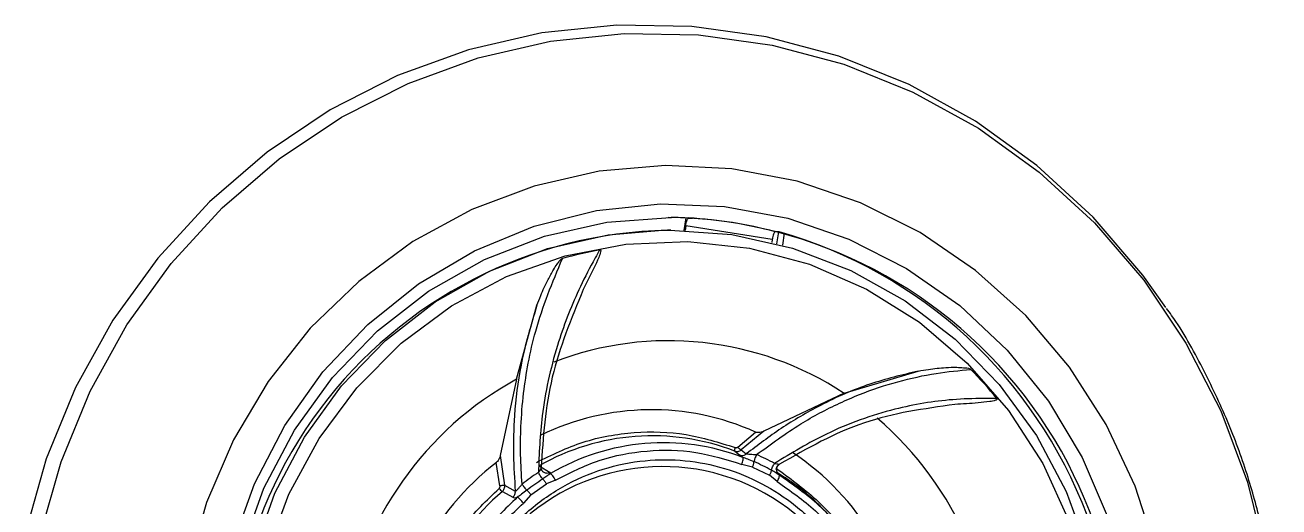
# Model space of a CAD drawing. Header units: inches. Extents: x 0 to 84, y -22 to 124.
# Drawn here: x 46.595 to 48.507, y 17.331 to 18.066 of the extents above; entities that cross this region are included whole.
import ezdxf

# ---------------------------------------------------------------- set-up
doc = ezdxf.new("R2010")
doc.units = ezdxf.units.IN
doc.header["$MEASUREMENT"] = 0
doc.layers.add('BDIM_CYAN', color=4, linetype='Continuous')

# ---------------------------------------------------------------- blocks, each defined once
blk = doc.blocks.new('2020 RELAY')
at = {"layer": 'BDIM_CYAN'}
for p, q in [((47.613, 17.2717), (47.5757, 17.2727)), ((47.6025, 17.2722), (47.5996, 17.2527)), ((47.6025, 17.2599), (47.6014, 17.2527)), ((47.7344, 17.239), (47.6025, 17.2599)), ((47.6072, 17.2717), (47.613, 17.2717)), ((47.5799, 17.253), (47.5747, 17.253)), ((47.7344, 17.239), (47.7337, 17.2344)), ((47.745, 17.2507), (47.7391, 17.2507)), ((47.7416, 17.2324), (47.7443, 17.2507)), ((47.7505, 17.23), (47.7533, 17.2485)), ((47.3444, 17.0256), (47.3754, 17.1385)), ((47.3444, 17.0256), (47.3195, 16.9092)), ((47.8441, 17.004), (47.9573, 17.0379)), ((47.8441, 17.004), (47.7218, 16.9462)), ((47.6818, 16.922), (47.7091, 16.9448)), ((47.7218, 16.9462), (47.687, 16.9175)), ((47.6773, 16.9157), (47.6793, 16.9141)), ((47.6793, 16.9141), (47.6848, 16.9097)), ((47.687, 16.9175), (47.6948, 16.9115)), ((47.3191, 16.8626), (47.3135, 16.8984)), ((47.3195, 16.9092), (47.3262, 16.8637)), ((47.3787, 16.8934), (47.3954, 16.883)), ((47.7043, 16.8915), (47.6881, 16.8954)), ((47.7043, 16.8915), (47.7302, 16.8788)), ((47.3954, 16.883), (47.396, 16.8814)), ((47.7418, 16.8692), (47.7302, 16.8788)), ((47.7457, 16.8794), (47.7452, 16.8791)), ((47.3227, 16.8542), (47.3386, 16.8453)), ((47.3262, 16.8637), (47.3424, 16.8547)), ((47.3663, 16.849), (47.3899, 16.8658)), ((47.4037, 16.8714), (47.3899, 16.8658)), ((47.3663, 16.849), (47.3548, 16.8365))]:
    blk.add_line(p, q, dxfattribs=at)
at = {"layer": 'BDIM_CYAN', "flags": 128}
for points in [[(48.3351, 17.1351), (48.2999, 17.1845), (48.2239, 17.2732), (48.1383, 17.3519), (48.0443, 17.4197), (47.9432, 17.4755), (47.8363, 17.5186), (47.7253, 17.5483), (47.6117, 17.5643), (47.4971, 17.5663), (47.383, 17.5543), (47.2711, 17.5284), (47.1629, 17.4891), (47.06, 17.4368), (46.9639, 17.3723), (46.8757, 17.2965), (46.7969, 17.2105), (46.7285, 17.1155), (46.6715, 17.0128), (46.6266, 16.9039), (46.5945, 16.7902)], [(46.6177, 16.7874), (46.6494, 16.8996), (46.6937, 17.0071), (46.75, 17.1085), (46.8176, 17.2023), (46.8954, 17.2872), (46.9823, 17.362), (47.0773, 17.4256), (47.1789, 17.4773), (47.2856, 17.5161), (47.3961, 17.5417), (47.5087, 17.5535), (47.6219, 17.5516), (47.7341, 17.5358), (47.8437, 17.5064), (47.9491, 17.4639), (48.0489, 17.4088), (48.1418, 17.3419), (48.2263, 17.2641), (48.3013, 17.1766), (48.3657, 17.0805), (48.4187, 16.9772), (48.4595, 16.8682), (48.4875, 16.755)], [(48.3201, 16.7629), (48.2884, 16.8624), (48.2441, 16.9566), (48.1881, 17.0439), (48.1212, 17.1227), (48.0448, 17.1916), (47.9602, 17.2494), (47.8689, 17.295), (47.7725, 17.3277), (47.6727, 17.3468), (47.5714, 17.3519), (47.4703, 17.3431), (47.3712, 17.3205), (47.276, 17.2845), (47.1862, 17.2356), (47.1036, 17.1749), (47.0295, 17.1033), (46.9654, 17.0221), (46.9123, 16.9329), (46.8712, 16.8371), (46.8428, 16.7366)], [(46.9106, 16.771), (46.9445, 16.866), (46.9909, 16.9551), (47.0489, 17.0368), (47.1173, 17.1093), (47.1948, 17.1713), (47.28, 17.2215), (47.371, 17.259), (47.4663, 17.2831), (47.5638, 17.2932), (47.6618, 17.2893), (47.7583, 17.2713), (47.8514, 17.2396), (47.9394, 17.1948), (48.0205, 17.1379), (48.093, 17.0698), (48.1557, 16.992), (48.2074, 16.9059), (48.2469, 16.8133)], [(47.5805, 15.8633), (47.4848, 15.8702), (47.3895, 15.8914), (47.2982, 15.9264), (47.2126, 15.9744), (47.1345, 16.0345), (47.0655, 16.1054), (47.007, 16.1858), (46.9601, 16.2739), (46.9259, 16.3681), (46.905, 16.4663), (46.8979, 16.5665), (46.9046, 16.6669), (46.9251, 16.7651), (46.959, 16.8594), (47.0055, 16.9478), (47.0637, 17.0284), (47.1324, 17.0996), (47.2102, 17.1601), (47.2956, 17.2084), (47.3868, 17.2438), (47.4819, 17.2653), (47.5791, 17.2727), (47.5806, 17.2727)], [(47.3943, 15.9103), (47.3055, 15.9443), (47.2223, 15.9909), (47.1464, 16.0494), (47.0793, 16.1183), (47.0224, 16.1965), (46.9769, 16.2821), (46.9436, 16.3736), (46.9233, 16.4691), (46.9163, 16.5666), (46.9229, 16.6641), (46.9428, 16.7596), (46.9757, 16.8513), (47.0209, 16.9372), (47.0775, 17.0155), (47.1443, 17.0848), (47.22, 17.1435), (47.303, 17.1905), (47.3916, 17.2249), (47.4841, 17.2459), (47.5672, 17.2529)], [(46.9635, 16.7588), (46.997, 16.85), (47.043, 16.9352), (47.1006, 17.0126), (47.1684, 17.0805), (47.2451, 17.1375), (47.3291, 17.1823), (47.4184, 17.214), (47.5113, 17.232), (47.6057, 17.2358), (47.6997, 17.2254), (47.7911, 17.201), (47.8782, 17.1631), (47.959, 17.1125), (48.0318, 17.0503), (48.095, 16.9778), (48.1474, 16.8966), (48.1877, 16.8084)], [(47.5672, 17.2529), (47.5785, 17.253), (47.673, 17.2463), (47.7655, 17.2257), (47.8543, 17.1917), (47.9375, 17.1451), (48.0134, 17.0867), (48.0805, 17.0177), (48.1374, 16.9396), (48.1829, 16.8539), (48.2162, 16.7624)]]:
    blk.add_lwpolyline(points, dxfattribs=at)
at = {"layer": 'BDIM_CYAN'}
for centre, radius, start, end in [((47.5647, 16.5722), 0.7007, 343.3018, 88.7014), ((47.5697, 16.6099), 0.6629, 75.194, 86.7597), ((47.5894, 16.5728), 0.6804, 91.236, 195.1771), ((47.5498, 16.5674), 0.7106, 327.2333, 74.0586), ((47.5842, 16.6061), 0.6272, 100.36, 105.7164), ((47.5762, 16.5974), 0.4869, 56.62, 111.0788), ((47.5921, 16.5735), 0.5155, 118.7222, 171.0854), ((47.5669, 16.5808), 0.6579, 39.1405, 44.3288), ((47.5502, 16.592), 0.3869, 65.7628, 115.9077), ((47.5528, 16.5696), 0.5235, 357.4652, 49.2731), ((47.5515, 16.5895), 0.3496, 68.9223, 119.6345), ((47.5686, 16.5888), 0.3397, 69.1098, 120.5419), ((47.6837, 16.9178), 0.00673, 148.8792, 197.6181), ((47.5675, 16.5849), 0.3556, 61.3534, 66.265), ((47.5354, 16.5711), 0.4127, 6.0207, 56.1178), ((47.567, 16.5701), 0.4147, 127.6698, 177.5972), ((47.5671, 16.5737), 0.3185, 342.2304, 139.2648), ((47.5681, 16.5844), 0.3444, 61.3533, 66.265), ((47.5737, 16.5808), 0.3603, 122.9474, 127.8159), ((47.5741, 16.5804), 0.3489, 122.9474, 127.816), ((47.5677, 16.5695), 0.3756, 130.7142, 178.9934), ((47.3301, 16.8674), 0.0151, 214.7039, 240.4813)]:
    blk.add_arc(centre, radius, start, end, dxfattribs=at)
for points, knots in [([(47.6025, 17.2599), (47.6027, 17.2613), (47.6032, 17.2639), (47.6042, 17.2674), (47.6054, 17.2701), (47.6064, 17.2715), (47.6069, 17.2716), (47.6072, 17.2717)], [0, 0, 0, 0, 0.216017, 0.432052, 0.647583, 0.862108, 1, 1, 1, 1]), ([(47.7391, 17.2507), (47.7387, 17.2506), (47.738, 17.2503), (47.7369, 17.2483), (47.7358, 17.2454), (47.7349, 17.2421), (47.7346, 17.2399), (47.7344, 17.239)], [0, 0, 0, 0, 0.2133968, 0.4267778, 0.6406142, 0.8554275, 1, 1, 1, 1]), ([(47.4714, 17.2231), (47.4709, 17.2224), (47.4698, 17.2204), (47.4663, 17.2143), (47.4555, 17.195), (47.4325, 17.1496), (47.4024, 17.0714), (47.3813, 16.9749), (47.3788, 16.9118), (47.3777, 16.8832)], [0, 0, 0, 0, 0.007325, 0.019566, 0.058651, 0.192116, 0.441769, 0.746986, 1, 1, 1, 1]), ([(47.4714, 17.2231), (47.4715, 17.2231), (47.4717, 17.2232), (47.4721, 17.2231), (47.4724, 17.2229), (47.4726, 17.2225), (47.4728, 17.2215), (47.4722, 17.2176), (47.4665, 17.2029), (47.4571, 17.1841), (47.4489, 17.168), (47.4461, 17.1626)], [0, 0, 0, 0, 0.005501, 0.011055, 0.016084, 0.02158, 0.030977, 0.060324, 0.195274, 0.730604, 1, 1, 1, 1]), ([(47.3528, 16.8655), (47.3518, 16.8803), (47.3501, 16.9088), (47.3507, 16.9554), (47.3543, 17.0022), (47.3619, 17.0511), (47.3778, 17.1214), (47.3992, 17.1734), (47.4143, 17.2099)], [0, 0, 0, 0, 0.134858, 0.259599, 0.404069, 0.533562, 0.672142, 1, 1, 1, 1]), ([(47.3754, 17.1385), (47.3773, 17.1434), (47.3824, 17.1567), (47.3908, 17.1748), (47.3995, 17.1908), (47.4055, 17.2003), (47.4094, 17.2056), (47.4119, 17.2083), (47.4134, 17.2096), (47.4141, 17.2098), (47.4143, 17.2099)], [0, 0, 0, 0, 0.191793, 0.51957, 0.729701, 0.856735, 0.930021, 0.970711, 0.992633, 1, 1, 1, 1]), ([(47.4461, 17.1626), (47.4279, 17.1181), (47.391, 17.0282), (47.3849, 16.9367), (47.3818, 16.8905)], [0, 0, 0, 0, 0.495173, 1, 1, 1, 1]), ([(47.3754, 17.1385), (47.3664, 17.1082), (47.3498, 17.0526), (47.3406, 16.975), (47.3387, 16.9102), (47.3412, 16.873), (47.3424, 16.8547)], [0, 0, 0, 0, 0.3185328, 0.5847985, 0.7954693, 1, 1, 1, 1]), ([(48.5075, 16.568), (48.5063, 16.6059), (48.5047, 16.6593), (48.4939, 16.7377), (48.481, 16.8044), (48.4592, 16.8827), (48.4298, 16.9631), (48.3911, 17.0441), (48.3595, 17.1016), (48.3388, 17.1301), (48.3362, 17.1336)], [0, 0, 0, 0, 0.18902, 0.266312, 0.394627, 0.528262, 0.671986, 0.822426, 0.978244, 1, 1, 1, 1]), ([(47.9573, 17.0379), (47.9325, 17.032), (47.8814, 17.0198), (47.811, 16.9887), (47.7478, 16.9518), (47.7123, 16.9247), (47.6948, 16.9115)], [0, 0, 0, 0, 0.2623163, 0.5394107, 0.773759, 1, 1, 1, 1]), ([(47.8371, 16.989), (47.8472, 16.9935), (47.8763, 17.0065), (47.9256, 17.0226), (47.9828, 17.0353), (48.0199, 17.0388), (48.0375, 17.0405)], [0, 0, 0, 0, 0.156808, 0.451075, 0.739133, 1, 1, 1, 1]), ([(47.9573, 17.0379), (47.9624, 17.0389), (47.9763, 17.0414), (47.9959, 17.0433), (48.0139, 17.044), (48.0262, 17.0431), (48.0339, 17.0429), (48.0371, 17.0407), (48.0375, 17.0405)], [0, 0, 0, 0, 0.191797, 0.519052, 0.729035, 0.856173, 0.983899, 1, 1, 1, 1]), ([(47.7106, 16.9104), (47.7326, 16.9266), (47.7635, 16.9493), (47.8069, 16.9743), (47.827, 16.9841), (47.8371, 16.989)], [0, 0, 0, 0, 0.552984, 0.77723, 1, 1, 1, 1]), ([(48.0567, 16.9963), (48.0411, 16.9959), (47.9963, 16.9947), (47.9148, 16.9808), (47.8212, 16.9476), (47.7639, 16.9127), (47.7379, 16.8969)], [0, 0, 0, 0, 0.141781, 0.406989, 0.731223, 1, 1, 1, 1]), ([(48.0129, 16.9869), (47.9661, 16.9804), (47.8717, 16.9674), (47.7878, 16.9198), (47.7455, 16.8957)], [0, 0, 0, 0, 0.495173, 1, 1, 1, 1]), ([(48.0771, 16.996), (48.0772, 16.9959), (48.0773, 16.9957), (48.0775, 16.9954), (48.0774, 16.995), (48.0772, 16.9946), (48.0764, 16.9939), (48.0729, 16.9924), (48.0575, 16.9899), (48.0367, 16.9885), (48.0189, 16.9873), (48.0129, 16.9869)], [0, 0, 0, 0, 0.005501, 0.011055, 0.016084, 0.02158, 0.030977, 0.060324, 0.195274, 0.730604, 1, 1, 1, 1]), ([(48.0771, 16.996), (48.0763, 16.996), (48.074, 16.9961), (48.0672, 16.9963), (48.0613, 16.9963), (48.0567, 16.9963)], [0, 0, 0, 0, 0.12489, 0.333597, 1, 1, 1, 1]), ([(47.3746, 16.8986), (47.398, 16.91), (47.4454, 16.933), (47.5237, 16.9466), (47.603, 16.9448), (47.6531, 16.929), (47.6779, 16.9212)], [0, 0, 0, 0, 0.247096, 0.5, 0.752904, 1, 1, 1, 1]), ([(47.7218, 16.9462), (47.7205, 16.9455), (47.7178, 16.9443), (47.7136, 16.9439), (47.7106, 16.9442), (47.7094, 16.9447), (47.7091, 16.9448)], [0, 0, 0, 0, 0.3557565, 0.7229196, 0.9162689, 1, 1, 1, 1]), ([(47.4037, 16.8714), (47.4256, 16.8825), (47.4698, 16.9048), (47.5432, 16.9184), (47.6177, 16.9173), (47.6648, 16.9027), (47.6881, 16.8954)], [0, 0, 0, 0, 0.2470116, 0.5, 0.7529884, 1, 1, 1, 1]), ([(47.6769, 16.9162), (47.6776, 16.9159), (47.6791, 16.9151), (47.6808, 16.9151), (47.6817, 16.9151)], [0, 0, 0, 0, 0.497941, 1, 1, 1, 1]), ([(47.6773, 16.9157), (47.6781, 16.9155), (47.6797, 16.915), (47.6823, 16.9152), (47.6849, 16.9159), (47.6863, 16.917), (47.687, 16.9175)], [0, 0, 0, 0, 0.245118, 0.499544, 0.75421, 1, 1, 1, 1]), ([(47.6779, 16.9212), (47.6782, 16.9211), (47.6789, 16.921), (47.6799, 16.921), (47.6809, 16.9213), (47.6815, 16.9217), (47.6818, 16.922)], [0, 0, 0, 0, 0.244745, 0.492429, 0.744713, 1, 1, 1, 1]), ([(47.687, 16.9175), (47.6867, 16.9176), (47.6863, 16.9177), (47.6855, 16.9183), (47.6848, 16.9189), (47.684, 16.9196), (47.6829, 16.9206), (47.6822, 16.9214), (47.6818, 16.922)], [0, 0, 0, 0, 0.2502629, 0.3822316, 0.5148432, 0.6452868, 0.7710154, 1, 1, 1, 1]), ([(47.6848, 16.9097), (47.6857, 16.9095), (47.6874, 16.909), (47.6901, 16.9091), (47.6927, 16.9099), (47.6941, 16.9109), (47.6948, 16.9115)], [0, 0, 0, 0, 0.245337, 0.5, 0.754663, 1, 1, 1, 1]), ([(47.6948, 16.9115), (47.6951, 16.9115), (47.6956, 16.9115), (47.6975, 16.9114), (47.7008, 16.9111), (47.7056, 16.9108), (47.7089, 16.9105), (47.7106, 16.9104)], [0, 0, 0, 0, 0.111469, 0.230184, 0.482262, 0.743373, 1, 1, 1, 1]), ([(47.2597, 16.6616), (47.2753, 16.7008), (47.2992, 16.761), (47.3591, 16.8242), (47.4138, 16.8635), (47.4754, 16.8902), (47.5588, 16.9072), (47.6638, 16.8971), (47.7576, 16.8475), (47.8191, 16.7869), (47.8572, 16.7301), (47.8828, 16.6666), (47.9005, 16.5801), (47.8894, 16.5161), (47.8821, 16.4744)], [0, 0, 0, 0, 0.1197284, 0.1841803, 0.25, 0.3158197, 0.3802716, 0.5, 0.6197284, 0.6841803, 0.75, 0.8158197, 0.8802716, 1, 1, 1, 1]), ([(47.3195, 16.9092), (47.3193, 16.9079), (47.3187, 16.9053), (47.3167, 16.9018), (47.3148, 16.8995), (47.3138, 16.8987), (47.3135, 16.8984)], [0, 0, 0, 0, 0.355676, 0.722757, 0.915996, 1, 1, 1, 1]), ([(47.6848, 16.9097), (47.6852, 16.9094), (47.6859, 16.9086), (47.6884, 16.907), (47.6897, 16.9062)], [0, 0, 0, 0, 0.459352, 1, 1, 1, 1]), ([(47.7067, 16.8996), (47.7035, 16.9009), (47.6978, 16.9032), (47.6921, 16.9053), (47.6897, 16.9062)], [0, 0, 0, 0, 0.571404, 1, 1, 1, 1]), ([(47.7332, 16.8866), (47.7334, 16.8873), (47.7338, 16.8888), (47.735, 16.8917), (47.7364, 16.8945), (47.7375, 16.8962), (47.7379, 16.8969)], [0, 0, 0, 0, 0.266689, 0.531115, 0.778754, 1, 1, 1, 1]), ([(47.7379, 16.8969), (47.739, 16.8968), (47.7412, 16.8964), (47.7435, 16.8961), (47.7448, 16.8958), (47.7454, 16.8957), (47.7457, 16.8957), (47.7455, 16.8957), (47.7455, 16.8957)], [0, 0, 0, 0, 0.277558, 0.532524, 0.651825, 0.767232, 0.882131, 1, 1, 1, 1]), ([(47.7406, 16.8875), (47.7407, 16.8884), (47.7409, 16.8902), (47.742, 16.8926), (47.7435, 16.8945), (47.7447, 16.8954), (47.7453, 16.8958)], [0, 0, 0, 0, 0.272153, 0.534315, 0.778537, 1, 1, 1, 1]), ([(47.7457, 16.8794), (47.7451, 16.8798), (47.7438, 16.8807), (47.7424, 16.8826), (47.7414, 16.8849), (47.741, 16.8875), (47.7413, 16.8901), (47.7423, 16.8924), (47.7437, 16.8943), (47.7449, 16.8953), (47.7455, 16.8957)], [0, 0, 0, 0, 0.112211, 0.235183, 0.366441, 0.502102, 0.637431, 0.767756, 0.88937, 1, 1, 1, 1]), ([(47.3777, 16.8832), (47.3784, 16.8841), (47.3798, 16.8858), (47.3812, 16.8878), (47.3819, 16.8891), (47.3821, 16.8899), (47.3821, 16.8904), (47.3819, 16.8905), (47.3818, 16.8905)], [0, 0, 0, 0, 0.277554, 0.532524, 0.651828, 0.767234, 0.882133, 1, 1, 1, 1]), ([(47.3843, 16.8733), (47.3837, 16.874), (47.3824, 16.8754), (47.3805, 16.8782), (47.3789, 16.8809), (47.3781, 16.8824), (47.3777, 16.8832)], [0, 0, 0, 0, 0.266689, 0.531115, 0.778754, 1, 1, 1, 1]), ([(47.3954, 16.883), (47.3947, 16.8827), (47.3933, 16.8821), (47.391, 16.8817), (47.3886, 16.882), (47.3862, 16.8829), (47.3843, 16.8844), (47.3829, 16.8863), (47.382, 16.8884), (47.3819, 16.8898), (47.3818, 16.8905)], [0, 0, 0, 0, 0.11221, 0.235183, 0.36644, 0.502102, 0.63743, 0.767756, 0.889371, 1, 1, 1, 1]), ([(47.3854, 16.8835), (47.3849, 16.884), (47.3838, 16.8848), (47.3825, 16.8871), (47.3821, 16.8885), (47.3819, 16.8894)], [0, 0, 0, 0, 0.281925, 0.543632, 1, 1, 1, 1]), ([(47.396, 16.8814), (47.3951, 16.8808), (47.3942, 16.8801), (47.3931, 16.8793), (47.3923, 16.8787), (47.3896, 16.8768), (47.3866, 16.8748), (47.3843, 16.8733)], [0, 0, 0, 0, 0.22908, 0.257055, 0.306679, 0.485356, 1, 1, 1, 1]), ([(47.7332, 16.8866), (47.7331, 16.886), (47.7328, 16.885), (47.7321, 16.883), (47.7312, 16.8809), (47.7305, 16.8795), (47.7302, 16.8788)], [0, 0, 0, 0, 0.257259, 0.51339, 0.762603, 1, 1, 1, 1]), ([(47.7452, 16.8791), (47.7444, 16.8796), (47.7432, 16.8804), (47.7416, 16.8815), (47.7397, 16.8828), (47.7368, 16.8845), (47.7344, 16.8859), (47.7332, 16.8866)], [0, 0, 0, 0, 0.224307, 0.303573, 0.473827, 0.745729, 1, 1, 1, 1]), ([(47.7397, 16.8903), (47.7607, 16.8749), (47.8032, 16.8438), (47.8424, 16.8002), (47.8563, 16.7723), (47.8582, 16.7686)], [0, 0, 0, 0, 0.458681, 0.928144, 1, 1, 1, 1]), ([(47.8537, 16.7757), (47.8521, 16.7784), (47.8414, 16.796), (47.8157, 16.8248), (47.7798, 16.8587), (47.7531, 16.8757), (47.7413, 16.8833)], [0, 0, 0, 0, 0.059288, 0.394432, 0.731781, 1, 1, 1, 1]), ([(47.8825, 16.7224), (47.8742, 16.7397), (47.8547, 16.7804), (47.8081, 16.835), (47.7662, 16.8644), (47.7452, 16.8791)], [0, 0, 0, 0, 0.268955, 0.634478, 1, 1, 1, 1]), ([(47.1851, 16.5762), (47.1873, 16.6029), (47.1916, 16.6568), (47.2193, 16.7336), (47.2605, 16.8036), (47.2988, 16.8405), (47.3177, 16.8588)], [0, 0, 0, 0, 0.247096, 0.5, 0.752904, 1, 1, 1, 1]), ([(47.3177, 16.8588), (47.318, 16.859), (47.3185, 16.8595), (47.3189, 16.8604), (47.3192, 16.8615), (47.3191, 16.8622), (47.3191, 16.8626)], [0, 0, 0, 0, 0.244732, 0.492429, 0.744713, 1, 1, 1, 1]), ([(47.3262, 16.8637), (47.3259, 16.8637), (47.3255, 16.8636), (47.3244, 16.8635), (47.3234, 16.8633), (47.3223, 16.8632), (47.3208, 16.8629), (47.3198, 16.8627), (47.3191, 16.8626)], [0, 0, 0, 0, 0.250263, 0.382232, 0.514843, 0.645287, 0.771015, 1, 1, 1, 1]), ([(47.3227, 16.8542), (47.3233, 16.8548), (47.3246, 16.856), (47.3258, 16.8584), (47.3264, 16.8611), (47.3262, 16.8628), (47.3262, 16.8637)], [0, 0, 0, 0, 0.245118, 0.499544, 0.75421, 1, 1, 1, 1]), ([(47.3386, 16.8453), (47.3393, 16.8459), (47.3406, 16.8472), (47.3419, 16.8495), (47.3426, 16.8521), (47.3425, 16.8539), (47.3424, 16.8547)], [0, 0, 0, 0, 0.245337, 0.5, 0.754663, 1, 1, 1, 1]), ([(47.3424, 16.8547), (47.3426, 16.8548), (47.3431, 16.8549), (47.3445, 16.8559), (47.3467, 16.8581), (47.3498, 16.8614), (47.3518, 16.8641), (47.3528, 16.8655)], [0, 0, 0, 0, 0.111469, 0.230184, 0.482261, 0.743373, 1, 1, 1, 1]), ([(47.3602, 16.8561), (47.3574, 16.854), (47.3525, 16.8502), (47.3476, 16.8468), (47.3455, 16.8454)], [0, 0, 0, 0, 0.571403, 1, 1, 1, 1]), ([(47.7418, 16.8692), (47.762, 16.8552), (47.8029, 16.8268), (47.851, 16.768), (47.8873, 16.7008), (47.8986, 16.6514), (47.9042, 16.6269)], [0, 0, 0, 0, 0.247011, 0.5, 0.752989, 1, 1, 1, 1]), ([(47.3455, 16.8454), (47.327, 16.8274), (47.29, 16.7914), (47.2508, 16.7233), (47.2247, 16.6488), (47.2212, 16.5965), (47.2194, 16.5703)], [0, 0, 0, 0, 0.25, 0.5, 0.75, 1, 1, 1, 1]), ([(47.2328, 16.5702), (47.2344, 16.5953), (47.2378, 16.646), (47.2631, 16.7184), (47.3013, 16.7845), (47.3371, 16.8193), (47.3548, 16.8365)], [0, 0, 0, 0, 0.247011, 0.5, 0.752989, 1, 1, 1, 1]), ([(47.3386, 16.8453), (47.3393, 16.845), (47.3409, 16.8443), (47.3439, 16.845), (47.3455, 16.8454)], [0, 0, 0, 0, 0.459354, 1, 1, 1, 1])]:
    blk.add_open_spline(points, degree=3, knots=knots, dxfattribs=at)
for points in [[(47.7106, 16.9104), (47.7101, 16.9095), (47.7092, 16.9076), (47.708, 16.9046), (47.7071, 16.9018), (47.7068, 16.9003), (47.7067, 16.8996)], [(47.6881, 16.8954), (47.6885, 16.8967), (47.6894, 16.8991), (47.69, 16.9024), (47.6902, 16.905), (47.6899, 16.9058), (47.6897, 16.9062)], [(47.7043, 16.8915), (47.7047, 16.8922), (47.7053, 16.8938), (47.706, 16.896), (47.7065, 16.898), (47.7066, 16.8991), (47.7067, 16.8996)], [(47.3843, 16.8733), (47.3848, 16.8728), (47.3857, 16.8718), (47.3871, 16.8699), (47.3885, 16.8679), (47.3894, 16.8665), (47.3899, 16.8658)], [(47.4037, 16.8714), (47.4031, 16.8726), (47.4017, 16.8749), (47.3996, 16.8779), (47.3975, 16.8803), (47.3965, 16.881), (47.396, 16.8814)], [(47.7418, 16.8692), (47.7425, 16.8703), (47.7437, 16.8726), (47.7449, 16.8756), (47.7455, 16.878), (47.7453, 16.8787), (47.7452, 16.8791)], [(47.3528, 16.8655), (47.3533, 16.8647), (47.3542, 16.8631), (47.3562, 16.8605), (47.3582, 16.858), (47.3595, 16.8567), (47.3602, 16.8561)], [(47.3663, 16.849), (47.3658, 16.8497), (47.3648, 16.851), (47.3632, 16.8529), (47.3616, 16.8547), (47.3606, 16.8556), (47.3602, 16.8561)], [(47.3548, 16.8365), (47.354, 16.8375), (47.3523, 16.8396), (47.3496, 16.8422), (47.3472, 16.8444), (47.3461, 16.845), (47.3455, 16.8454)]]:
    blk.add_open_spline(points, degree=3, dxfattribs=at)

msp = doc.modelspace()

# ---------------------------------------------------------------- block references
msp.add_blockref('2020 RELAY', (0, 0.5))

doc.saveas('drawing.dxf')
